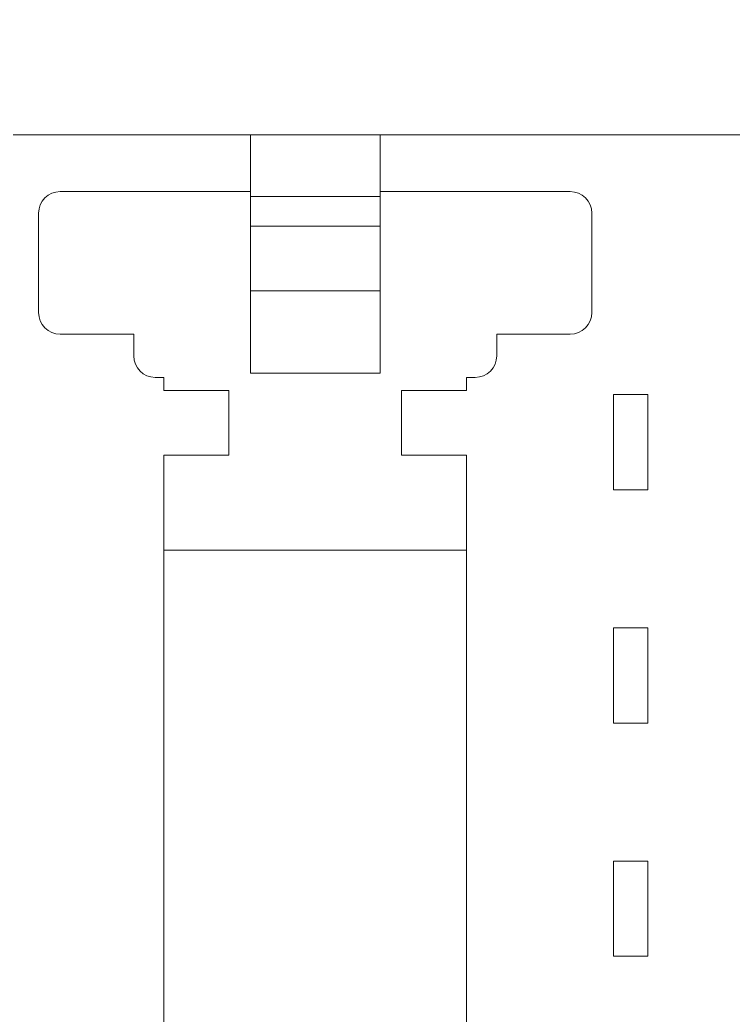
# Model space of a CAD drawing. Header units: millimetres. Extents: x 42151 to 59780, y 37376 to 44547.
# Drawn here: x 48041.19 to 48057.7, y 43287.69 to 43310.72 of the extents above; entities that cross this region are included whole.
import ezdxf

# ---------------------------------------------------------------- set-up
doc = ezdxf.new("R2010")
doc.units = ezdxf.units.MM
doc.set_wipeout_variables(frame=1)
doc.layers.add('000-PI-Oprema', color=30, linetype='Continuous', lineweight=5)
doc.layers.add('SI-ORMAR-Oprema', color=30, linetype='Continuous', lineweight=5)
doc.layers.add('004-PI-DIN Šina', color=3, linetype='Continuous')

# ---------------------------------------------------------------- blocks, each defined once
blk = doc.blocks.new('6ES7522-1BL01-0AB0')
at = {"layer": 'SI-ORMAR-Oprema', "linetype": 'Continuous'}
for p, q in [((-29.725, 48.929), (-29.725, 40.929)), ((-27.734, 48.929), (-29.725, 48.929)), ((-27.734, 48.929), (-27.734, 40.929)), ((-19.316, 46.433), (-27.734, 46.433)), ((-19.316, 40.929), (-29.725, 40.929)), ((-29.725, 40.929), (-29.725, 40.02)), ((-29.725, 40.02), (-29.725, 39.411)), ((-26.375, 40.02), (-29.725, 40.02)), ((-26.375, 40.02), (-26.375, 15.837)), ((-29.725, 38.929), (-29.725, 39.411)), ((-26.375, 39.411), (-29.725, 39.411)), ((-29.725, 38.929), (-29.725, 16.929)), ((-26.375, 38.929), (-29.725, 38.929))]:
    blk.add_line(p, q, dxfattribs=at)
blk.add_wipeout([(-17.4, 69.029), (17.4, 69.029), (17.4, -77.971), (-17.4, -77.971)]).dxf.layer = 'SI-ORMAR-Oprema'
for p, q in [((12.4, 58.845), (-12.4, 58.845)), ((-1.5, 58.845), (-1.5, 57.418)), ((1.5, 58.845), (1.5, 57.418)), ((-1.5, 57.529), (-5.9, 57.529)), ((-1.5, 57.418), (-1.5, 56.729)), ((-1.5, 57.418), (1.5, 57.418)), ((5.9, 57.529), (1.5, 57.529)), ((1.5, 57.418), (1.5, 56.729)), ((-6.4, 57.029), (-6.4, 54.729)), ((6.4, 54.729), (6.4, 57.029)), ((-1.5, 56.729), (-1.5, 55.229)), ((-1.5, 56.729), (1.5, 56.729)), ((1.5, 56.729), (1.5, 55.229)), ((-1.5, 55.229), (-1.5, 53.329)), ((-1.5, 55.229), (1.5, 55.229)), ((1.5, 55.229), (1.5, 53.329)), ((-5.9, 54.229), (-4.2, 54.229)), ((-4.2, 54.229), (-4.2, 53.729)), ((4.2, 54.229), (5.9, 54.229)), ((4.2, 53.729), (4.2, 54.229)), ((-3.7, 53.229), (-3.5, 53.229)), ((-3.5, 53.229), (-3.5, 52.929)), ((1.5, 53.329), (-1.5, 53.329)), ((3.5, 53.229), (3.7, 53.229)), ((3.5, 52.929), (3.5, 53.229)), ((-3.5, 52.929), (-2, 52.929)), ((-2, 52.929), (-2, 51.429)), ((2, 52.929), (3.5, 52.929)), ((2, 51.429), (2, 52.929)), ((6.9, 50.629), (6.9, 52.829)), ((6.9, 52.829), (7.7, 52.829)), ((7.7, 52.829), (7.7, 50.629)), ((-3.5, 51.429), (-3.5, 49.229)), ((-2, 51.429), (-3.5, 51.429)), ((3.5, 51.429), (2, 51.429)), ((3.5, 49.229), (3.5, 51.429)), ((7.7, 50.629), (6.9, 50.629)), ((-3.5, 28.486), (-3.5, 49.229)), ((-3.5, 49.229), (3.5, 49.229)), ((3.5, 49.229), (3.5, 28.486)), ((6.9, 45.229), (6.9, 47.429)), ((6.9, 47.429), (7.7, 47.429)), ((7.7, 47.429), (7.7, 45.229)), ((7.7, 45.229), (6.9, 45.229)), ((6.9, 39.829), (6.9, 42.029)), ((6.9, 42.029), (7.7, 42.029)), ((7.7, 42.029), (7.7, 39.829)), ((7.7, 39.829), (6.9, 39.829))]:
    blk.add_line(p, q, dxfattribs=at)
for centre, start, end in [((-5.9, 57.029), 90, 180), ((5.9, 57.029), 0, 90), ((-5.9, 54.729), 180, 270), ((5.9, 54.729), 270, 0), ((-3.7, 53.729), 180, 270), ((3.7, 53.729), 270, 0)]:
    blk.add_arc(centre, 0.5, start, end, dxfattribs=at)
blk = doc.blocks.new('*U117')
at = {"layer": '004-PI-DIN Šina'}
for p, q in [((297.61, 57.85), (-241.3, 57.85)), ((297.61, 57.789), (-241.3, 57.789)), ((297.61, 52.625), (-241.3, 52.625)), ((297.61, 46.968), (-241.3, 46.968)), ((297.61, 45.572), (-241.3, 45.572)), ((297.61, 45.259), (-241.3, 45.259)), ((-241.3, 45.238), (297.61, 45.238))]:
    blk.add_line(p, q, dxfattribs=at)

msp = doc.modelspace()

# ---------------------------------------------------------------- block references
at = {"layer": '000-PI-Oprema'}
msp.add_blockref('*U117', (48098.326, 43246.632), dxfattribs=at)

# ---------------------------------------------------------------- next in the draw order: block references
at = {"layer": '000-PI-Oprema', "ltscale": 0.25}
msp.add_blockref('6ES7522-1BL01-0AB0', (48082.827, 43249.218), dxfattribs=at)

# ---------------------------------------------------------------- next in the draw order: block references
msp.add_blockref('6ES7522-1BL01-0AB0', (48048.027, 43249.218), dxfattribs=at)

doc.saveas('drawing.dxf')
